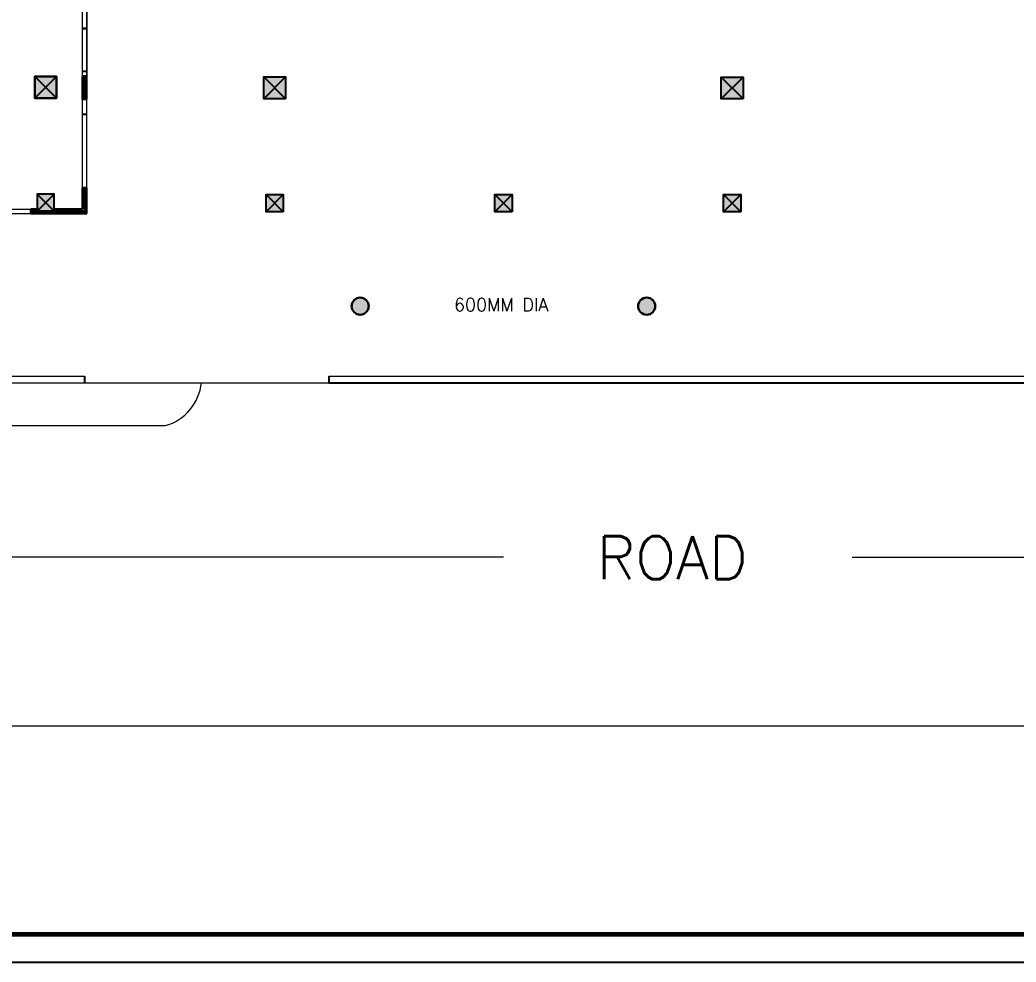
# Model space of a CAD drawing. Extents: x -14054 to 906348, y -36965 to 188562.
# Drawn here: x 56642 to 91480, y 46410 to 79370 of the extents above; entities that cross this region are included whole.
import ezdxf
from ezdxf.enums import TextEntityAlignment as Align

# ---------------------------------------------------------------- set-up
doc = ezdxf.new("R2010")
doc.units = 0
doc.header["$LTSCALE"] = 1000
doc.header["$MEASUREMENT"] = 0
for name, color, linetype in [('BOR', 5, 'CONTINUOUS'), ('COL', 5, 'CONTINUOUS'), ('COL-FIN', 3, 'CONTINUOUS'), ('COL-SOL', 253, 'CONTINUOUS'), ('CROSS', 3, 'CONTINUOUS'), ('GRNT', 3, 'CONTINUOUS'), ('HATCH', 9, 'CONTINUOUS'), ('LAYOUT', 7, 'CONTINUOUS'), ('SOLID', 252, 'CONTINUOUS')]:
    doc.layers.add(name, color=color, linetype=linetype)
for name, color, linetype, lineweight in [('STAIR', 4, 'CONTINUOUS', 15), ('TEXT', 3, 'CONTINUOUS', 15), ('WALL', 2, 'CONTINUOUS', 30), ('WIN', 6, 'CONTINUOUS', 9)]:
    doc.layers.add(name, color=color, linetype=linetype, lineweight=lineweight)
doc.styles.add('ROMAN', font='ROMANS')

# ---------------------------------------------------------------- blocks, each defined once
blk = doc.blocks.new('*U46')
at = {"layer": 'HATCH', "linetype": 'ByBlock'}
h = blk.add_hatch(dxfattribs=at)
h.set_pattern_fill('AR-CONC', color=256, scale=10, style=0)
h.set_pattern_definition([(50, (197866.09, -50269.34), (71.726018, -6.275213), [7.5, -82.5]), (355, (197866.09, -50269.34), (-13.875133, 75.219213), [6, -66]), (100.4514, (197872.07, -50269.864), (57.850938, 68.943954), [6.37402, -70.11421]), (46.1842, (197866.09, -50249.34), (106.724105, -16.5519), [11.25, -123.75]), (96.6356, (197874.98, -50250.72), (93.46627, 97.411787), [9.56103, -105.1713]), (351.1842, (197866.09, -50249.34), (93.466195, 97.41186), [9, -99]), (21, (197876.09, -50254.34), (59.690705, -40.261889), [7.5, -82.5]), (326, (197876.09, -50254.34), (24.331533, 72.515005), [6, -66]), (71.4514, (197881.065, -50257.7), (84.022263, 32.25305), [6.37402, -70.11421]), (37.5, (197866.09, -50269.342), (1.2159855, 33.2893854), [0, -65.2, 0, -67, 0, -66.25]), (7.5, (197866.09, -50269.34), (26.306954, 39.441171), [0, -38.2, 0, -63.7, 0, -25.25]), (327.5, (197843.79, -50269.342), (53.3822436, -2.255487), [0, -25, 0, -78, 0, -103.5]), (317.5, (197833.79, -50269.34), (58.318617, 10.010498), [0, -32.5, 0, -51.8, 0, -73.5])])
h.paths.add_polyline_path([(57053.19, 72752.38), (57053.19, 72677.38), (57244.14, 72677.38), (57244.14, 72752.38)])
at = {"layer": 'SOLID'}
for points in [[(57164.14, 76629.38), (57924.14, 76629.38), (57924.14, 77389.38), (57164.14, 77389.38)], [(57244.14, 72677.38), (57844.14, 72677.38), (57844.14, 73277.38), (57244.14, 73277.38)]]:
    blk.add_hatch(color=256, dxfattribs=at).paths.add_polyline_path(points)
at = {"layer": 'WALL'}
for points in [[(68241.64, 69355.38, 1), (68841.64, 69355.38, 1)], [(78260.64, 69355.38, 1), (78860.64, 69355.38, 1)]]:
    blk.add_hatch(color=256, dxfattribs=at).paths.add_polyline_path(points)
at = {"layer": 'BOR', "color": 2, "ltscale": 140}
blk.add_lwpolyline([(19201.98, 141154.49), (19201.98, 46410.42), (152335.61, 46410.42), (152335.61, 141154.49)], close=True, dxfattribs=at)
at = {"layer": 'BOR', "ltscale": 140, "const_width": 162.65}
blk.add_lwpolyline([(151359.7, 47386.33), (20177.89, 47386.33), (20177.89, 140178.57), (151359.7, 140178.57)], close=True, dxfattribs=at)
at = {"layer": 'COL', "color": 7}
for p, q in [((57924.14, 77389.38), (57164.14, 76629.38)), ((57164.14, 77389.38), (57924.14, 76629.38)), ((57844.14, 72677.38), (57244.14, 73277.38)), ((57844.14, 73277.38), (57244.14, 72677.38))]:
    blk.add_line(p, q, dxfattribs=at)
at = {"layer": 'COL'}
for points in [[(57164.14, 76629.38), (57924.14, 76629.38), (57924.14, 77389.38), (57164.14, 77389.38)], [(57244.14, 72677.38), (57844.14, 72677.38), (57844.14, 73277.38), (57244.14, 73277.38)]]:
    blk.add_lwpolyline(points, close=True, dxfattribs=at)
at = {"layer": 'COL', "color": 3}
blk.add_lwpolyline([(57164.14, 77389.38), (57924.14, 77389.38), (57924.14, 76629.38), (57164.14, 76629.38)], close=True, dxfattribs=at)
at = {"layer": 'COL-FIN', "color": 3, "linetype": 'Continuous'}
for points in [[(65931.39, 76613.67), (65171.39, 76613.67), (65171.39, 77373.67), (65931.39, 77373.67)], [(65851.39, 72658.16), (65251.39, 72658.16), (65251.39, 73258.16), (65851.39, 73258.16)], [(73851.39, 72658.16), (73251.39, 72658.16), (73251.39, 73258.16), (73851.39, 73258.16)]]:
    blk.add_lwpolyline(points, close=True, dxfattribs=at)
at = {"layer": 'COL-FIN', "linetype": 'Continuous'}
for points in [[(81931.39, 76610.38), (81171.39, 76610.38), (81171.39, 77370.38), (81931.39, 77370.38)], [(81851.39, 72658.16), (81251.39, 72658.16), (81251.39, 73258.16), (81851.39, 73258.16)]]:
    blk.add_lwpolyline(points, close=True, dxfattribs=at)
at = {"layer": 'COL-SOL', "color": 253, "linetype": 'Continuous'}
for points in [[(65171.39, 77373.67), (65171.39, 76613.67), (65931.39, 77373.67), (65931.39, 76613.67)], [(65251.39, 73258.16), (65251.39, 72658.16), (65851.39, 73258.16), (65851.39, 72658.16)]]:
    blk.add_solid(points, dxfattribs=at)
at = {"layer": 'COL-SOL', "linetype": 'Continuous'}
for points in [[(81171.39, 77370.38), (81171.39, 76610.38), (81931.39, 77370.38), (81931.39, 76610.38)], [(73251.39, 73258.16), (73251.39, 72658.16), (73851.39, 73258.16), (73851.39, 72658.16)], [(81251.39, 73258.16), (81251.39, 72658.16), (81851.39, 73258.16), (81851.39, 72658.16)]]:
    blk.add_solid(points, dxfattribs=at)
at = {"layer": 'CROSS', "color": 3, "linetype": 'Continuous'}
for p, q in [((65171.39, 77373.67), (65931.39, 76613.67)), ((65931.39, 77373.67), (65171.39, 76613.67)), ((81931.39, 77370.38), (81171.39, 76610.38)), ((81171.39, 77370.38), (81931.39, 76610.38)), ((65851.39, 73258.16), (65251.39, 72658.16)), ((65251.39, 73258.16), (65851.39, 72658.16)), ((73251.39, 73258.16), (73851.39, 72658.16)), ((73851.39, 73258.16), (73251.39, 72658.16)), ((81851.39, 73258.16), (81251.39, 72658.16)), ((81251.39, 73258.16), (81851.39, 72658.16))]:
    blk.add_line(p, q, dxfattribs=at)
at = {"layer": 'GRNT', "color": 3, "ltscale": 140}
for p, q in [((58832.14, 77419.38), (58987.14, 77419.38)), ((58832.14, 77419.38), (58832.14, 77389.38)), ((58832.14, 77389.38), (58957.14, 77389.38)), ((58957.14, 76629.38), (58957.14, 77389.38)), ((58987.14, 76599.38), (58987.14, 77419.38)), ((58832.14, 76629.38), (58957.14, 76629.38)), ((58832.14, 76599.38), (58832.14, 76629.38)), ((58832.14, 76599.38), (58987.14, 76599.38))]:
    blk.add_line(p, q, dxfattribs=at)
at = {"layer": 'GRNT'}
for p, q in [((58987.14, 73497.38), (58832.14, 73497.38)), ((58957.14, 73467.38), (58907.14, 73467.38)), ((58957.14, 72627.38), (58957.14, 73467.38)), ((58987.14, 72597.38), (58987.14, 73497.38)), ((57023.19, 72597.38), (57023.19, 72752.38)), ((57023.19, 72597.38), (58987.14, 72597.38)), ((57053.19, 72627.38), (57053.19, 72677.38)), ((57053.19, 72627.38), (58957.14, 72627.38))]:
    blk.add_line(p, q, dxfattribs=at)
at = {"layer": 'GRNT', "linetype": 'ByBlock'}
for p, q in [((58832.14, 73467.38), (58832.14, 73497.38)), ((57053.19, 72752.38), (57023.19, 72752.38))]:
    blk.add_line(p, q, dxfattribs=at)
at = {"layer": 'LAYOUT', "linetype": 'Continuous', "lineweight": 0}
for p, q in [((36630.61, 66902.38), (58903.09, 66902.38)), ((67439.46, 66902.38), (137620.08, 66902.38)), ((36626.58, 66677.38), (58903.09, 66677.38)), ((67439.46, 66677.38), (137620.08, 66677.38))]:
    blk.add_line(p, q, dxfattribs=at)
at = {"layer": 'LAYOUT', "linetype": 'Continuous'}
for p, q in [((58903.09, 66902.38), (58903.09, 66677.38)), ((67439.46, 66902.38), (67439.46, 66677.38)), ((67439.46, 66677.38), (137071.99, 66677.38))]:
    blk.add_line(p, q, dxfattribs=at)
at = {"layer": 'STAIR'}
for p, q in [((73556.73, 60579.18), (46617.73, 60579.18)), ((85752.73, 60579.18), (114529.23, 60579.18))]:
    blk.add_line(p, q, dxfattribs=at)
at = {"layer": 'TEXT', "color": 3, "ltscale": 140}
for p, q in [((36226.19, 66677.38), (138624.14, 66677.38)), ((36226.19, 65177.38), (61722.68, 65177.38)), ((36226.19, 54677.38), (138624.14, 54677.38))]:
    blk.add_line(p, q, dxfattribs=at)
blk.add_arc((61253.36, 66856.64), 1743.61, 285.614418, 354.099028, dxfattribs=at)
at = {"layer": 'WALL', "color": 2, "ltscale": 140}
for p, q in [((58832.14, 76599.38), (58832.14, 77389.38)), ((58907.09, 76629.38), (58907.09, 77389.38)), ((58907.14, 73467.38), (58832.14, 73467.38)), ((58907.14, 72677.38), (58907.14, 73467.38)), ((57053.19, 72677.38), (57053.19, 72752.38)), ((57053.19, 72752.38), (57244.14, 72752.38)), ((57053.19, 72677.38), (58907.14, 72677.38)), ((57844.14, 72752.38), (58832.14, 72752.38))]:
    blk.add_line(p, q, dxfattribs=at)
at = {"layer": 'WALL'}
for p, q in [((58832.14, 72752.38), (58832.14, 73467.38)), ((58907.14, 72677.38), (58907.14, 73467.38))]:
    blk.add_line(p, q, dxfattribs=at)
for centre in [(68541.64, 69355.38), (78560.64, 69355.38)]:
    blk.add_circle(centre, 300, dxfattribs=at)
at = {"layer": 'WIN'}
for p, q in [((58832.14, 77389.38), (58832.14, 82595.19)), ((58981.14, 81539.44), (58981.14, 77419.38)), ((58987.14, 77419.38), (58987.14, 81539.44)), ((58832.14, 73497.38), (58832.14, 76599.38)), ((58981.14, 73497.38), (58981.14, 76599.38)), ((58987.14, 73497.38), (58987.14, 76599.38))]:
    blk.add_line(p, q, dxfattribs=at)
at = {"layer": 'WIN', "ltscale": 140}
for p, q in [((50073.19, 72752.38), (57132.14, 72752.38)), ((50073.19, 72603.38), (57132.14, 72603.38)), ((50073.19, 72597.38), (57132.14, 72597.38))]:
    blk.add_line(p, q, dxfattribs=at)
at = {"layer": 'WIN'}
for points in [[(58832.14, 79052.2), (58832.14, 79092.2), (58951.14, 79092.2), (58951.14, 79052.2)], [(58832.14, 77548.58), (58832.14, 77588.58), (58951.14, 77588.58), (58951.14, 77548.58)], [(58832.14, 76044.95), (58832.14, 76084.95), (58951.14, 76084.95), (58951.14, 76044.95)]]:
    blk.add_lwpolyline(points, close=True, dxfattribs=at)
at = {"layer": 'TEXT', "color": 3, "ltscale": 140, "style": 'ROMAN'}
blk.add_text('600MM DIA', height=450, dxfattribs=at).set_placement((73470.69, 69406.82), align=Align.MIDDLE)
blk.add_text('ROAD', height=1500, dxfattribs=at).set_placement((76818.87, 59804.84))

msp = doc.modelspace()

# ---------------------------------------------------------------- block references
at = {"layer": 'TEXT'}
msp.add_blockref('*U46', (0, 0), dxfattribs=at)

doc.saveas('drawing.dxf')
